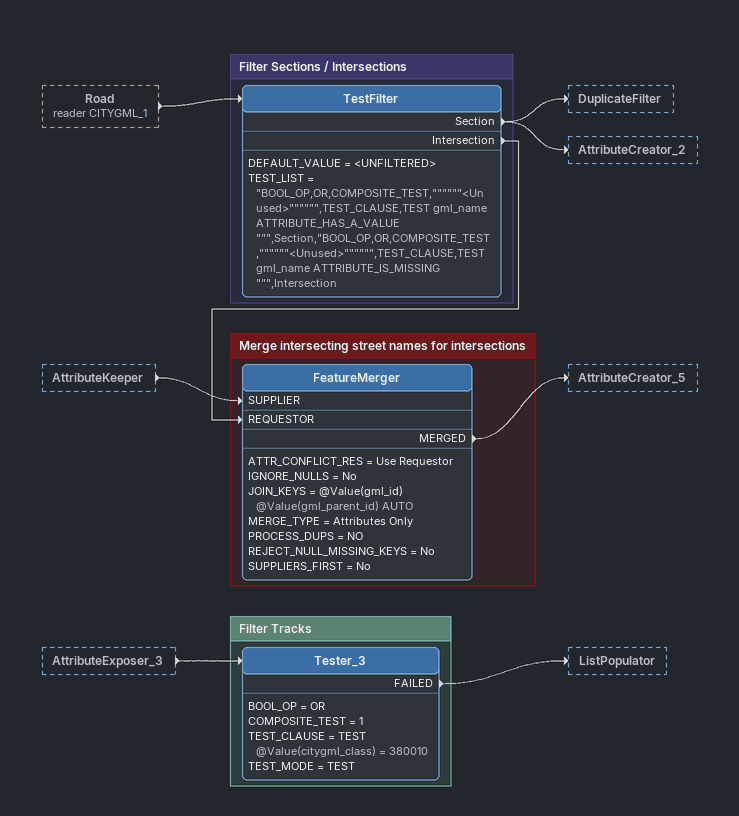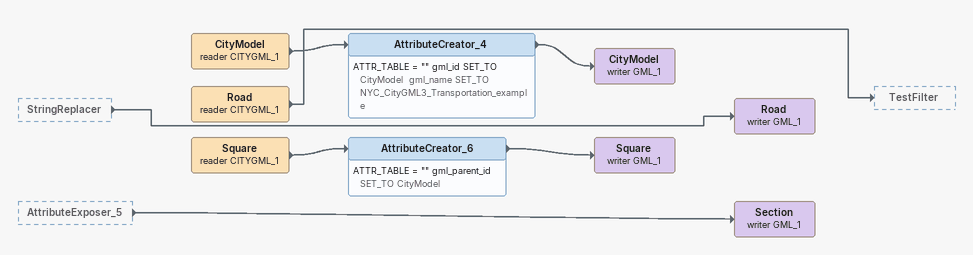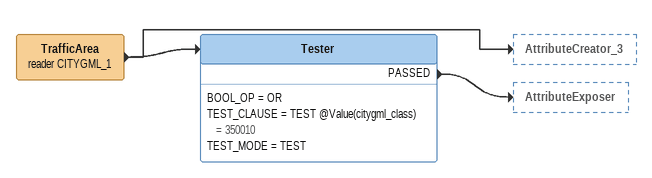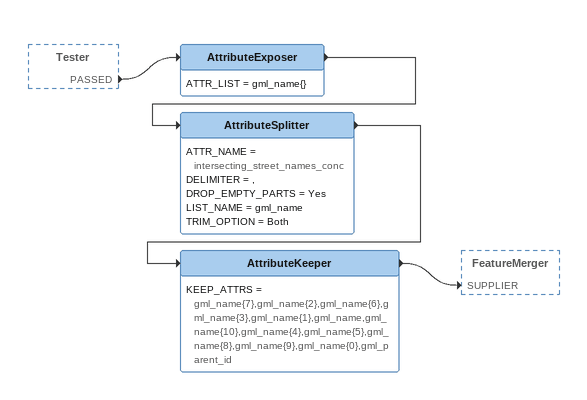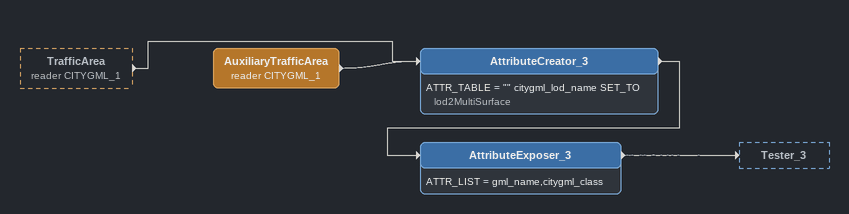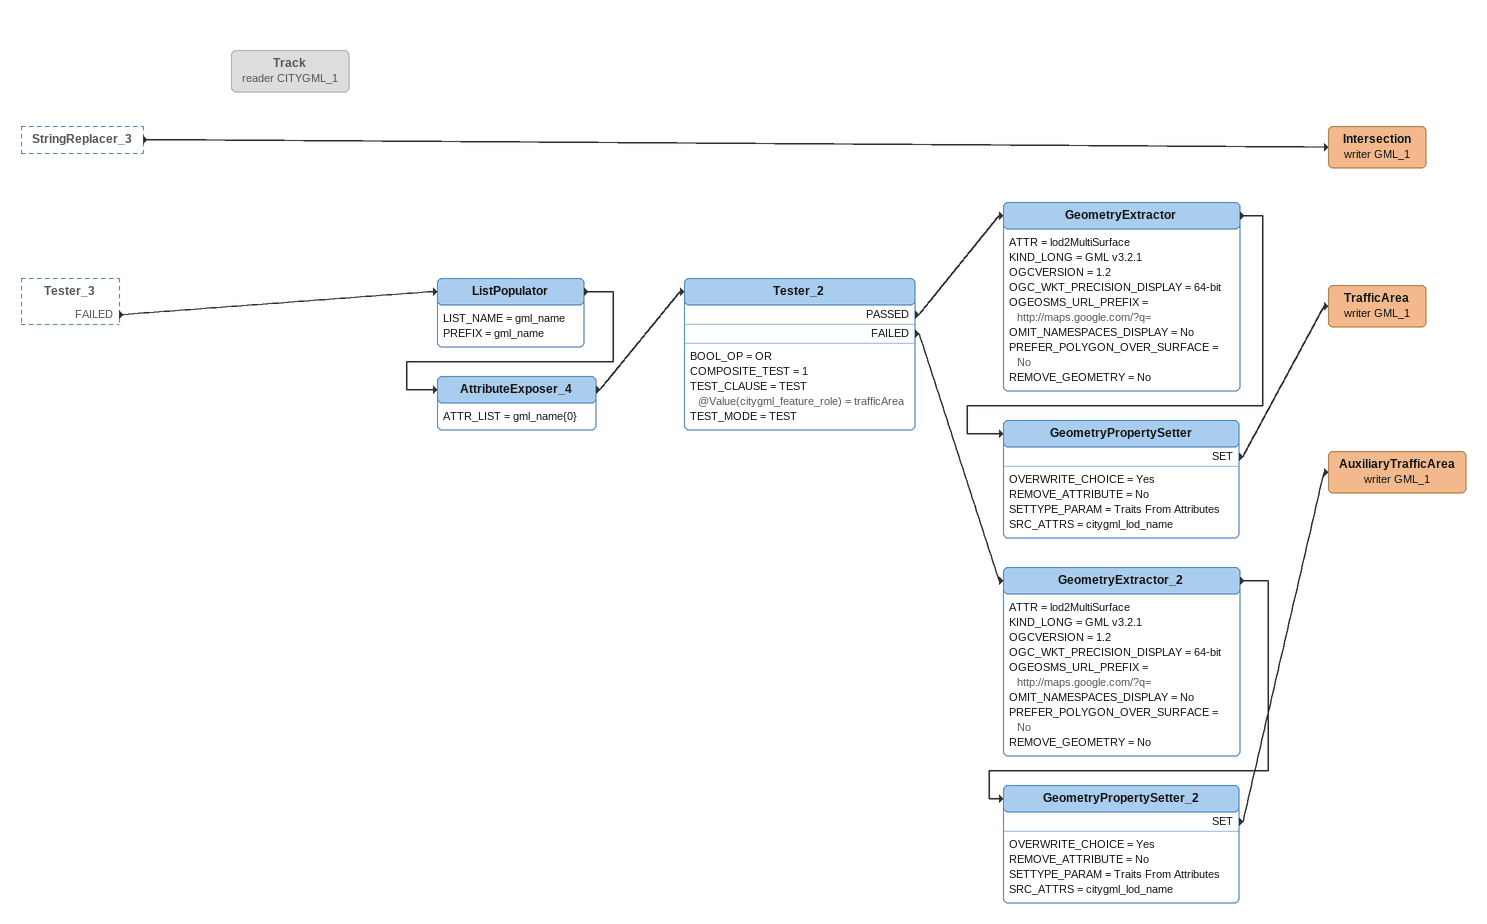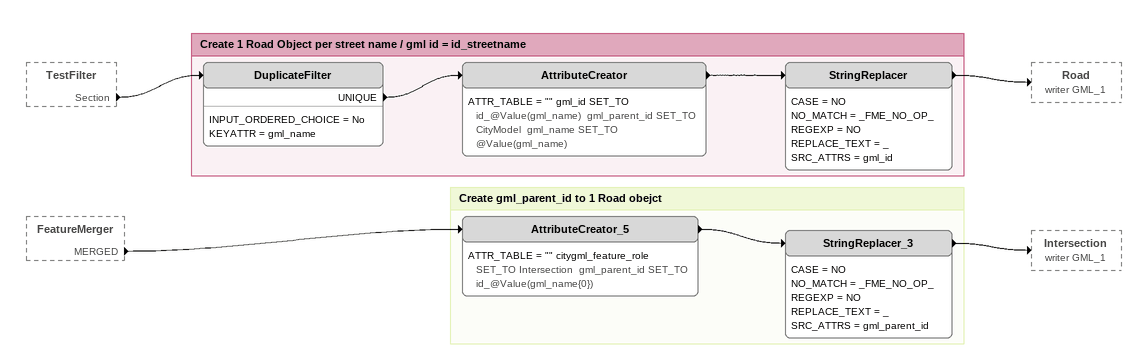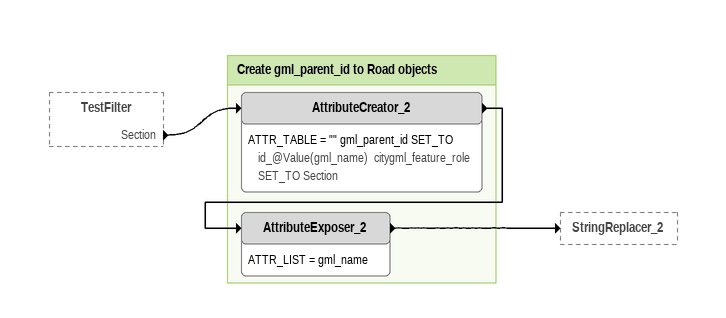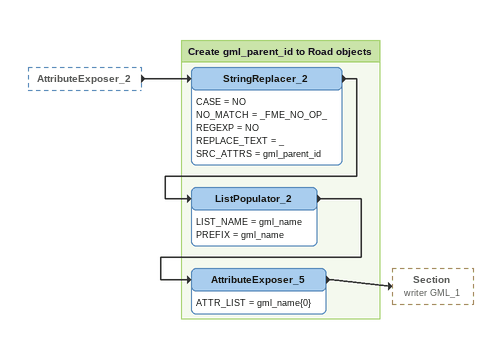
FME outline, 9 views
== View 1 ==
Road (reader CITYGML_1) [outside]
    -> TestFilter
AttributeKeeper [outside]
    -> FeatureMerger [SUPPLIER]
AttributeExposer_3 [outside]
    -> Tester_3

Bookmark: Filter Sections / Intersections
TestFilter
    DEFAULT_VALUE = <UNFILTERED>
    TEST_LIST = "BOOL_OP,OR,COMPOSITE_TEST,""""""<Unused>"""""",TEST_CLAUSE,TEST gml_name ATTRIBUTE_HAS_A_VALUE """,Section,"BOOL_OP,OR,COMPOSITE_TEST,""""""<Unused>"""""",TEST_CLAUSE,TEST gml_name ATTRIBUTE_IS_MISSING """,Intersection
    Section -> DuplicateFilter
    Section -> AttributeCreator_2
    Intersection -> FeatureMerger [REQUESTOR]

Bookmark: Merge intersecting street names for intersections
FeatureMerger
    ATTR_CONFLICT_RES = Use Requestor
    IGNORE_NULLS = No
    JOIN_KEYS = @Value(gml_id) @Value(gml_parent_id) AUTO
    MERGE_TYPE = Attributes Only
    PROCESS_DUPS = NO
    REJECT_NULL_MISSING_KEYS = No
    SUPPLIERS_FIRST = No
    MERGED -> AttributeCreator_5

Bookmark: Filter Tracks
Tester_3
    BOOL_OP = OR
    COMPOSITE_TEST = 1
    TEST_CLAUSE = TEST @Value(citygml_class) = 380010
    TEST_MODE = TEST
    FAILED -> ListPopulator

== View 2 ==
StringReplacer [outside]
    -> Road (writer GML_1)
AttributeExposer_5 [outside]
    -> Section (writer GML_1)
CityModel (reader CITYGML_1)
    -> AttributeCreator_4
AttributeCreator_4
    ATTR_TABLE = "" gml_id SET_TO CityModel  gml_name SET_TO NYC_CityGML3_Transportation_example
    -> CityModel (writer GML_1)
CityModel (writer GML_1)
Road (reader CITYGML_1)
    -> TestFilter
Road (writer GML_1)
Section (writer GML_1)
Square (reader CITYGML_1)
    -> AttributeCreator_6
AttributeCreator_6
    ATTR_TABLE = "" gml_parent_id SET_TO CityModel
    -> Square (writer GML_1)
Square (writer GML_1)

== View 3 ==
TrafficArea (reader CITYGML_1)
    -> Tester
    -> AttributeCreator_3
Tester
    BOOL_OP = OR
    TEST_CLAUSE = TEST @Value(citygml_class) = 350010
    TEST_MODE = TEST
    PASSED -> AttributeExposer

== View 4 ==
Tester [outside]
    PASSED -> AttributeExposer
AttributeExposer
    ATTR_LIST = gml_name{}
    -> AttributeSplitter
AttributeSplitter
    ATTR_NAME = intersecting_street_names_conc
    DELIMITER = ,
    DROP_EMPTY_PARTS = Yes
    LIST_NAME = gml_name
    TRIM_OPTION = Both
    -> AttributeKeeper
AttributeKeeper
    KEEP_ATTRS = gml_name{7},gml_name{2},gml_name{6},gml_name{3},gml_name{1},gml_name,gml_name{10},gml_name{4},gml_name{5},gml_name{8},gml_name{9},gml_name{0},gml_parent_id
    -> FeatureMerger [SUPPLIER]

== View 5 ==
TrafficArea (reader CITYGML_1) [outside]
    -> AttributeCreator_3
AuxiliaryTrafficArea (reader CITYGML_1)
    -> AttributeCreator_3
AttributeCreator_3
    ATTR_TABLE = "" citygml_lod_name SET_TO lod2MultiSurface
    -> AttributeExposer_3
AttributeExposer_3
    ATTR_LIST = gml_name,citygml_class
    -> Tester_3

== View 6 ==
StringReplacer_3 [outside]
    -> Intersection (writer GML_1)
Tester_3 [outside]
    FAILED -> ListPopulator
Intersection (writer GML_1)
Track (reader CITYGML_1) [off]
ListPopulator
    LIST_NAME = gml_name
    PREFIX = gml_name
    -> AttributeExposer_4
AttributeExposer_4
    ATTR_LIST = gml_name{0}
    -> Tester_2
Tester_2
    BOOL_OP = OR
    COMPOSITE_TEST = 1
    TEST_CLAUSE = TEST @Value(citygml_feature_role) = trafficArea
    TEST_MODE = TEST
    PASSED -> GeometryExtractor
    FAILED -> GeometryExtractor_2
GeometryExtractor
    ATTR = lod2MultiSurface
    KIND_LONG = GML v3.2.1
    OGCVERSION = 1.2
    OGC_WKT_PRECISION_DISPLAY = 64-bit
    OGEOSMS_URL_PREFIX = http://maps.google.com/?q=
    OMIT_NAMESPACES_DISPLAY = No
    PREFER_POLYGON_OVER_SURFACE = No
    REMOVE_GEOMETRY = No
    -> GeometryPropertySetter
GeometryPropertySetter
    OVERWRITE_CHOICE = Yes
    REMOVE_ATTRIBUTE = No
    SETTYPE_PARAM = Traits From Attributes
    SRC_ATTRS = citygml_lod_name
    SET -> TrafficArea (writer GML_1)
TrafficArea (writer GML_1)
GeometryExtractor_2
    ATTR = lod2MultiSurface
    KIND_LONG = GML v3.2.1
    OGCVERSION = 1.2
    OGC_WKT_PRECISION_DISPLAY = 64-bit
    OGEOSMS_URL_PREFIX = http://maps.google.com/?q=
    OMIT_NAMESPACES_DISPLAY = No
    PREFER_POLYGON_OVER_SURFACE = No
    REMOVE_GEOMETRY = No
    -> GeometryPropertySetter_2
GeometryPropertySetter_2
    OVERWRITE_CHOICE = Yes
    REMOVE_ATTRIBUTE = No
    SETTYPE_PARAM = Traits From Attributes
    SRC_ATTRS = citygml_lod_name
    SET -> AuxiliaryTrafficArea (writer GML_1)
AuxiliaryTrafficArea (writer GML_1)

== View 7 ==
TestFilter [outside]
    Section -> DuplicateFilter
FeatureMerger [outside]
    MERGED -> AttributeCreator_5

Bookmark: Create 1 Road Object per street name / gml id = id_streetname
DuplicateFilter
    INPUT_ORDERED_CHOICE = No
    KEYATTR = gml_name
    UNIQUE -> AttributeCreator
AttributeCreator
    ATTR_TABLE = "" gml_id SET_TO id_@Value(gml_name)  gml_parent_id SET_TO CityModel  gml_name SET_TO @Value(gml_name)
    -> StringReplacer
StringReplacer
    CASE = NO
    NO_MATCH = _FME_NO_OP_
    REGEXP = NO
    REPLACE_TEXT = _
    SRC_ATTRS = gml_id
    -> Road (writer GML_1)

Bookmark: Create gml_parent_id to 1 Road obejct
AttributeCreator_5
    ATTR_TABLE = "" citygml_feature_role SET_TO Intersection  gml_parent_id SET_TO id_@Value(gml_name{0})
    -> StringReplacer_3
StringReplacer_3
    CASE = NO
    NO_MATCH = _FME_NO_OP_
    REGEXP = NO
    REPLACE_TEXT = _
    SRC_ATTRS = gml_parent_id
    -> Intersection (writer GML_1)

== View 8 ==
TestFilter [outside]
    Section -> AttributeCreator_2

Bookmark: Create gml_parent_id to Road objects
AttributeCreator_2
    ATTR_TABLE = "" gml_parent_id SET_TO id_@Value(gml_name)  citygml_feature_role SET_TO Section
    -> AttributeExposer_2
AttributeExposer_2
    ATTR_LIST = gml_name
    -> StringReplacer_2

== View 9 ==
AttributeExposer_2 [outside]
    -> StringReplacer_2

Bookmark: Create gml_parent_id to Road objects
StringReplacer_2
    CASE = NO
    NO_MATCH = _FME_NO_OP_
    REGEXP = NO
    REPLACE_TEXT = _
    SRC_ATTRS = gml_parent_id
    -> ListPopulator_2
ListPopulator_2
    LIST_NAME = gml_name
    PREFIX = gml_name
    -> AttributeExposer_5
AttributeExposer_5
    ATTR_LIST = gml_name{0}
    -> Section (writer GML_1)
